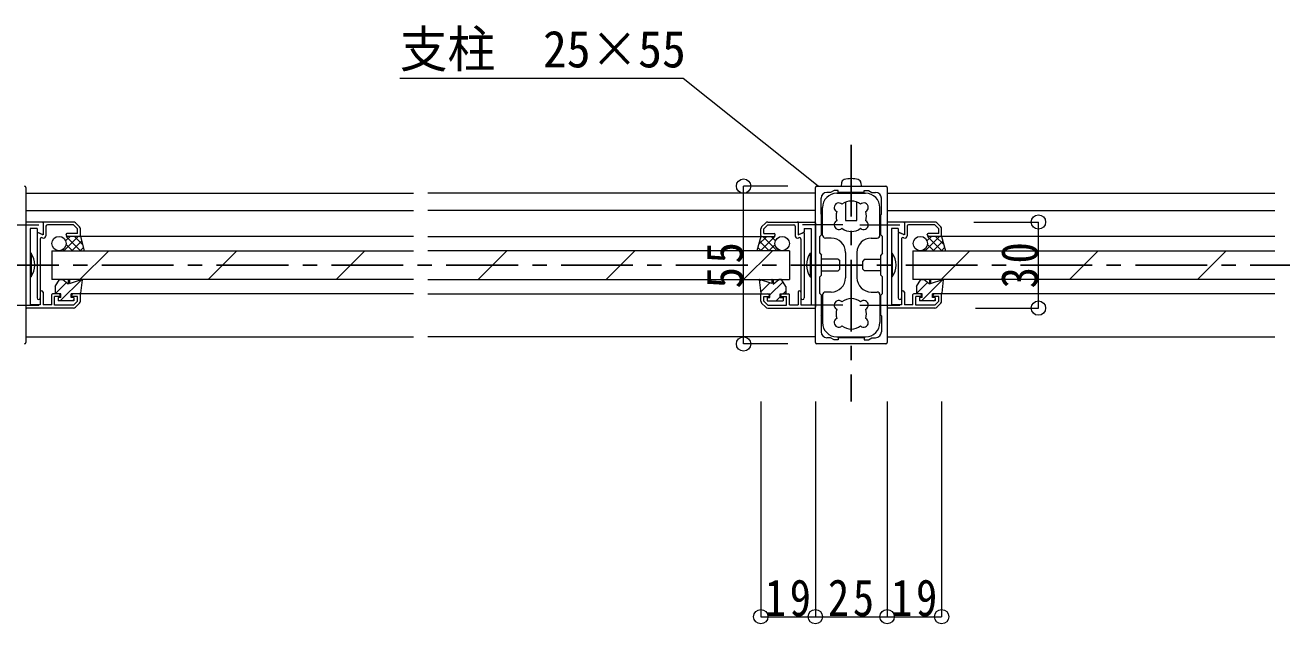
# Model space of a CAD drawing. Units: millimetres at full size, sheet at 1:5. Extents: x -1050 to 1050, y -742 to 742.
# Drawn here: x 260.3 to 698, y -376.8 to -168.2 of the extents above; entities that cross this region are included whole.
import ezdxf
from ezdxf.enums import TextEntityAlignment as Align

# ---------------------------------------------------------------- set-up
doc = ezdxf.new("R2010")
doc.units = ezdxf.units.MM
doc.header["$LTSCALE"] = 5
doc.linetypes.add('CHAIN1', pattern=[8, 5, -1, 1, -1])
doc.layers.add('0-0_通り芯', color=7, linetype='CHAIN1')
for name, color, linetype, lineweight in [('0-3_寸法', 54, 'Continuous', 20), ('0-4_手摺部材', 92, 'Continuous', 20), ('0-7_ガラス', 6, 'Continuous', 20), ('0-8_その他', 11, 'Continuous', 20), ('0-9_文字', 3, 'Continuous', 20), ('0-A_支柱', 6, 'Continuous', 20), ('0-B_足元', 4, 'Continuous', 20)]:
    doc.layers.add(name, color=color, linetype=linetype, lineweight=lineweight)
doc.styles.add('ＭＳ ゴシック', font='')
doc.styles.get('ＭＳ ゴシック').set_extended_font_data('MS Gothic')

# ---------------------------------------------------------------- blocks, each defined once
blk = doc.blocks.new('dimension_origin')
at = {"color": 0, "linetype": 'Continuous', "lineweight": -2}
blk.add_circle((0, 0), 1.25, dxfattribs=at)

msp = doc.modelspace()

# ---------------------------------------------------------------- linework, layer by layer
at = {"layer": '0-0_通り芯'}
for p, q in [((548.02, -209.92), (548.02, -299.293)), ((-193.018, -251.793), (909.011, -251.793))]:
    msp.add_line(p, q, dxfattribs=at)
at = {"layer": '0-3_寸法'}
for p, q in [((525.894, -224.293), (510.52, -224.293)), ((510.52, -279.293), (510.52, -224.293)), ((590.679, -236.793), (613.227, -236.793)), ((613.227, -266.793), (613.227, -236.793)), ((591.308, -266.793), (613.227, -266.793)), ((525.894, -279.293), (510.52, -279.293)), ((516.52, -299.293), (516.52, -374.293)), ((535.52, -299.293), (535.52, -374.293)), ((560.52, -299.293), (560.52, -374.293)), ((579.52, -299.293), (579.52, -374.293)), ((516.52, -374.293), (535.52, -374.293)), ((535.52, -374.293), (560.52, -374.293)), ((560.52, -374.293), (579.52, -374.293))]:
    msp.add_line(p, q, dxfattribs=at)
at = {"layer": '0-4_手摺部材'}
for p, q in [((260.52, -226.793), (395.52, -226.793)), ((535.52, -226.793), (400.52, -226.793)), ((560.52, -226.793), (695.52, -226.793)), ((260.52, -232.793), (395.52, -232.793)), ((535.52, -232.793), (400.52, -232.793)), ((560.52, -232.793), (695.52, -232.793)), ((260.52, -237.093), (260.52, -266.493)), ((266.22, -236.793), (260.82, -236.793)), ((262.02, -239.043), (262.02, -265.593)), ((264.42, -239.043), (262.02, -239.043)), ((264.42, -239.043), (264.42, -240.223)), ((264.42, -240.61), (264.42, -263.243)), ((266.238, -241.167), (264.538, -240.406)), ((266.52, -241.293), (264.706, -240.429)), ((266.52, -237.093), (266.52, -240.984)), ((266.52, -237.093), (266.52, -241.293)), ((277.106, -236.793), (266.82, -236.793)), ((267.52, -238.293), (267.52, -241.61)), ((277.106, -237.793), (268.02, -237.793)), ((278.52, -239.207), (277.106, -237.793)), ((279.227, -238.5), (277.813, -237.086)), ((278.52, -240.793), (278.52, -239.207)), ((279.52, -241.493), (279.52, -239.207)), ((516.52, -241.493), (516.52, -239.207)), ((516.813, -238.5), (518.227, -237.086)), ((517.52, -239.207), (518.934, -237.793)), ((517.52, -240.793), (517.52, -239.207)), ((518.934, -236.793), (529.22, -236.793)), ((518.934, -237.793), (528.02, -237.793)), ((528.52, -238.293), (528.52, -241.61)), ((529.52, -237.093), (529.52, -241.293)), ((529.52, -237.093), (529.52, -240.984)), ((529.52, -241.293), (531.334, -240.429)), ((529.802, -241.167), (531.502, -240.406)), ((529.82, -236.793), (535.22, -236.793)), ((531.62, -239.043), (531.62, -240.223)), ((531.62, -239.043), (534.02, -239.043)), ((531.62, -240.61), (531.62, -263.243)), ((534.02, -239.043), (534.02, -265.593)), ((535.52, -237.093), (535.52, -266.493)), ((560.52, -237.093), (560.52, -266.493)), ((566.22, -236.793), (560.82, -236.793)), ((562.02, -239.043), (562.02, -265.593)), ((564.42, -239.043), (562.02, -239.043)), ((564.42, -239.043), (564.42, -240.223)), ((564.42, -240.61), (564.42, -263.243)), ((566.238, -241.167), (564.538, -240.406)), ((566.52, -241.293), (564.706, -240.429)), ((566.52, -237.093), (566.52, -240.984)), ((566.52, -237.093), (566.52, -241.293)), ((577.106, -236.793), (566.82, -236.793)), ((567.52, -238.293), (567.52, -241.61)), ((577.106, -237.793), (568.02, -237.793)), ((578.52, -239.207), (577.106, -237.793)), ((579.227, -238.5), (577.813, -237.086)), ((578.52, -240.793), (578.52, -239.207)), ((579.52, -241.493), (579.52, -239.207)), ((265.52, -242.716), (265.52, -263.243)), ((266.376, -242.332), (266.235, -242.265)), ((274.52, -241.293), (274.52, -241.093)), ((278.52, -240.793), (274.82, -240.793)), ((279.22, -241.793), (275.02, -241.793)), ((395.52, -241.793), (279.52, -241.793)), ((400.52, -241.793), (516.52, -241.793)), ((516.82, -241.793), (521.02, -241.793)), ((517.52, -240.793), (521.22, -240.793)), ((521.52, -241.293), (521.52, -241.093)), ((529.664, -242.332), (529.805, -242.265)), ((530.52, -242.716), (530.52, -263.243)), ((565.52, -242.716), (565.52, -263.243)), ((566.376, -242.332), (566.235, -242.265)), ((574.52, -241.293), (574.52, -241.093)), ((578.52, -240.793), (574.82, -240.793)), ((579.22, -241.793), (575.02, -241.793)), ((695.52, -241.793), (579.52, -241.793)), ((262.02, -247.643), (262.02, -255.943)), ((262.32, -247.643), (262.02, -247.643)), ((262.32, -247.643), (262.32, -255.943)), ((533.72, -247.643), (534.02, -247.643)), ((533.72, -247.643), (533.72, -255.943)), ((534.02, -247.643), (534.02, -255.943)), ((562.02, -247.643), (562.02, -255.943)), ((562.32, -247.643), (562.02, -247.643)), ((562.32, -247.643), (562.32, -255.943)), ((543.42, -249.793), (537.72, -249.793)), ((537.72, -253.793), (543.42, -253.793)), ((543.42, -249.793), (544.02, -250.393)), ((543.42, -253.793), (544.02, -253.193)), ((544.02, -253.193), (544.02, -250.393)), ((552.62, -249.793), (552.02, -250.393)), ((552.02, -253.193), (552.02, -250.393)), ((552.62, -253.793), (552.02, -253.193)), ((552.62, -249.793), (558.32, -249.793)), ((558.32, -253.793), (552.62, -253.793)), ((262.32, -255.943), (262.02, -255.943)), ((533.72, -255.943), (534.02, -255.943)), ((562.32, -255.943), (562.02, -255.943)), ((265.52, -261.293), (265.52, -265.593)), ((266.52, -261.293), (266.52, -265.593)), ((269.52, -265.593), (269.52, -262.093)), ((272.02, -261.793), (269.82, -261.793)), ((272.52, -262.493), (272.52, -262.293)), ((276.52, -262.493), (276.52, -262.293)), ((279.22, -261.793), (277.02, -261.793)), ((395.52, -261.793), (279.346, -261.793)), ((279.52, -264.379), (279.52, -262.093)), ((400.52, -261.793), (516.694, -261.793)), ((516.52, -264.379), (516.52, -262.093)), ((516.82, -261.793), (519.02, -261.793)), ((519.52, -262.493), (519.52, -262.293)), ((523.52, -262.493), (523.52, -262.293)), ((524.02, -261.793), (526.22, -261.793)), ((526.52, -265.593), (526.52, -262.093)), ((529.52, -261.293), (529.52, -265.593)), ((530.52, -261.293), (530.52, -265.593)), ((565.52, -261.293), (565.52, -265.593)), ((566.52, -261.293), (566.52, -265.593)), ((569.52, -265.593), (569.52, -262.093)), ((572.02, -261.793), (569.82, -261.793)), ((572.52, -262.493), (572.52, -262.293)), ((576.52, -262.493), (576.52, -262.293)), ((579.22, -261.793), (577.02, -261.793)), ((695.52, -261.793), (579.346, -261.793)), ((579.52, -264.379), (579.52, -262.093)), ((277.106, -266.793), (260.82, -266.793)), ((265.52, -265.593), (262.02, -265.593)), ((269.52, -265.593), (266.52, -265.593)), ((272.22, -262.793), (270.52, -262.793)), ((270.52, -265.793), (270.52, -262.793)), ((277.106, -265.793), (270.52, -265.793)), ((278.52, -262.793), (276.82, -262.793)), ((277.106, -265.793), (278.52, -264.379)), ((277.813, -266.5), (279.227, -265.086)), ((278.52, -264.379), (278.52, -262.793)), ((518.227, -266.5), (516.813, -265.086)), ((517.52, -264.379), (517.52, -262.793)), ((517.52, -262.793), (519.22, -262.793)), ((518.934, -265.793), (517.52, -264.379)), ((518.934, -265.793), (525.52, -265.793)), ((518.934, -266.793), (535.22, -266.793)), ((523.82, -262.793), (525.52, -262.793)), ((525.52, -265.793), (525.52, -262.793)), ((526.52, -265.593), (529.52, -265.593)), ((530.52, -265.593), (534.02, -265.593)), ((577.106, -266.793), (560.82, -266.793)), ((565.52, -265.593), (562.02, -265.593)), ((569.52, -265.593), (566.52, -265.593)), ((572.22, -262.793), (570.52, -262.793)), ((570.52, -265.793), (570.52, -262.793)), ((577.106, -265.793), (570.52, -265.793)), ((578.52, -262.793), (576.82, -262.793)), ((577.106, -265.793), (578.52, -264.379)), ((577.813, -266.5), (579.227, -265.086)), ((578.52, -264.379), (578.52, -262.793)), ((260.52, -276.793), (395.52, -276.793)), ((535.52, -276.793), (400.52, -276.793)), ((560.52, -276.793), (695.52, -276.793))]:
    msp.add_line(p, q, dxfattribs=at)
at = {"layer": '0-4_手摺部材', "linetype": 'CHAIN1'}
for p, q in [((250.971, -237.793), (264.991, -237.793)), ((545.069, -237.793), (531.05, -237.793)), ((550.971, -237.793), (564.991, -237.793)), ((250.971, -265.793), (264.991, -265.793)), ((545.069, -265.793), (531.05, -265.793)), ((550.971, -265.793), (564.991, -265.793))]:
    msp.add_line(p, q, dxfattribs=at)
at = {"layer": '0-4_手摺部材'}
for centre, radius, start, end in [((260.82, -237.093), 0.3, 90, 180), ((264.62, -240.223), 0.2, 180, 245.8858), ((264.62, -240.61), 0.2, 64.53665, 180), ((266.22, -237.093), 0.3, 0, 90), ((266.82, -237.093), 0.3, 90, 180), ((268.02, -238.293), 0.5, 90, 180), ((277.106, -237.793), 1, 45, 90), ((278.52, -239.207), 1, 0, 45), ((517.52, -239.207), 1, 135, 180), ((518.934, -237.793), 1, 90, 135), ((528.02, -238.293), 0.5, 0, 90), ((529.22, -237.093), 0.3, 0, 90), ((529.82, -237.093), 0.3, 90, 180), ((531.42, -240.61), 0.2, 0, 115.46335), ((531.42, -240.223), 0.2, 294.1142, 360), ((535.22, -237.093), 0.3, 0, 90), ((560.82, -237.093), 0.3, 90, 180), ((564.62, -240.223), 0.2, 180, 245.8858), ((564.62, -240.61), 0.2, 64.53665, 180), ((566.22, -237.093), 0.3, 0, 90), ((566.82, -237.093), 0.3, 90, 180), ((568.02, -238.293), 0.5, 90, 180), ((577.106, -237.793), 1, 45, 90), ((578.52, -239.207), 1, 0, 45), ((266.02, -242.716), 0.5, 64.53665, 180), ((266.32, -240.984), 0.2, 245.8858, 360), ((266.72, -241.61), 0.8, 244.53665, 360), ((274.82, -241.093), 0.3, 90, 180), ((275.02, -241.293), 0.5, 180, 270), ((279.22, -241.493), 0.3, 270, 360), ((516.82, -241.493), 0.3, 180, 270), ((521.02, -241.293), 0.5, 270, 360), ((521.22, -241.093), 0.3, 0, 90), ((529.32, -241.61), 0.8, 180, 295.46335), ((529.72, -240.984), 0.2, 180, 294.1142), ((530.02, -242.716), 0.5, 0, 115.46335), ((566.02, -242.716), 0.5, 64.53665, 180), ((566.32, -240.984), 0.2, 245.8858, 360), ((566.72, -241.61), 0.8, 244.53665, 360), ((574.82, -241.093), 0.3, 90, 180), ((575.02, -241.293), 0.5, 180, 270), ((579.22, -241.493), 0.3, 270, 360), ((256.346, -251.793), 7.274, 325.21336, 34.78664), ((539.694, -251.793), 7.274, 145.21336, 214.78664), ((556.346, -251.793), 7.274, 325.21336, 34.78664), ((266.02, -261.293), 0.5, 0, 180), ((269.82, -262.093), 0.3, 90, 180), ((272.02, -262.293), 0.5, 0, 90), ((272.22, -262.493), 0.3, 270, 360), ((277.02, -262.293), 0.5, 90, 180), ((276.82, -262.493), 0.3, 180, 270), ((279.22, -262.093), 0.3, 0, 90), ((516.82, -262.093), 0.3, 90, 180), ((519.02, -262.293), 0.5, 0, 90), ((519.22, -262.493), 0.3, 270, 360), ((524.02, -262.293), 0.5, 90, 180), ((523.82, -262.493), 0.3, 180, 270), ((526.22, -262.093), 0.3, 0, 90), ((530.02, -261.293), 0.5, 0, 180), ((566.02, -261.293), 0.5, 0, 180), ((569.82, -262.093), 0.3, 90, 180), ((572.02, -262.293), 0.5, 0, 90), ((572.22, -262.493), 0.3, 270, 360), ((577.02, -262.293), 0.5, 90, 180), ((576.82, -262.493), 0.3, 180, 270), ((579.22, -262.093), 0.3, 0, 90), ((260.82, -266.493), 0.3, 180, 270), ((264.97, -263.243), 0.55, 180, 360), ((277.106, -265.793), 1, 270, 315), ((278.52, -264.379), 1, 315, 360), ((517.52, -264.379), 1, 180, 225), ((518.934, -265.793), 1, 225, 270), ((531.07, -263.243), 0.55, 180, 360), ((535.22, -266.493), 0.3, 270, 360), ((560.82, -266.493), 0.3, 180, 270), ((564.97, -263.243), 0.55, 180, 360), ((577.106, -265.793), 1, 270, 315), ((578.52, -264.379), 1, 315, 360)]:
    msp.add_arc(centre, radius, start, end, dxfattribs=at)
at = {"layer": '0-7_ガラス'}
for p, q in [((269.52, -246.793), (269.52, -256.793)), ((269.52, -246.793), (395.52, -246.793)), ((279.37, -256.793), (289.37, -246.793)), ((323.994, -256.793), (333.994, -246.793)), ((368.618, -256.793), (378.618, -246.793)), ((526.52, -246.793), (400.52, -246.793)), ((418.015, -256.793), (428.015, -246.793)), ((462.639, -256.793), (472.639, -246.793)), ((510.548, -256.793), (520.548, -246.793)), ((526.52, -246.793), (526.52, -256.793)), ((569.52, -246.793), (569.52, -256.793)), ((569.52, -246.793), (695.52, -246.793)), ((579.37, -256.793), (589.37, -246.793)), ((623.994, -256.793), (633.994, -246.793)), ((668.618, -256.793), (678.618, -246.793)), ((395.52, -256.793), (269.52, -256.793)), ((400.52, -256.793), (526.52, -256.793)), ((695.52, -256.793), (569.52, -256.793))]:
    msp.add_line(p, q, dxfattribs=at)
at = {"layer": '0-8_その他'}
for p, q in [((278.763, -241.793), (273.763, -246.793)), ((275.935, -241.793), (274.387, -243.341)), ((276.763, -246.793), (274.558, -244.588)), ((279.592, -246.793), (274.592, -241.793)), ((279.958, -243.427), (276.592, -246.793)), ((280.289, -244.661), (277.42, -241.793)), ((279.52, -241.793), (280.86, -246.793)), ((516.52, -241.793), (515.18, -246.793)), ((515.751, -244.661), (518.62, -241.793)), ((516.082, -243.427), (519.448, -246.793)), ((516.448, -246.793), (521.448, -241.793)), ((517.277, -241.793), (522.277, -246.793)), ((519.277, -246.793), (521.482, -244.588)), ((520.105, -241.793), (521.653, -243.341)), ((578.763, -241.793), (573.763, -246.793)), ((575.935, -241.793), (574.387, -243.341)), ((576.763, -246.793), (574.558, -244.588)), ((579.592, -246.793), (574.592, -241.793)), ((579.958, -243.427), (576.592, -246.793)), ((580.289, -244.661), (577.42, -241.793)), ((579.52, -241.793), (580.86, -246.793)), ((273.935, -246.793), (273.494, -246.352)), ((280.556, -245.658), (279.42, -246.793)), ((515.484, -245.658), (516.62, -246.793)), ((522.105, -246.793), (522.546, -246.352)), ((573.935, -246.793), (573.494, -246.352)), ((580.556, -245.658), (579.42, -246.793)), ((270.77, -259.293), (272.27, -256.793)), ((270.801, -261.734), (274.643, -257.891)), ((272.27, -256.793), (273.27, -256.793)), ((272.484, -264.293), (279.982, -256.795)), ((275.27, -258.393), (273.27, -256.793)), ((275.27, -257.265), (275.667, -256.868)), ((275.27, -256.893), (275.27, -258.393)), ((275.57, -256.793), (275.37, -256.793)), ((275.67, -258.179), (279.954, -256.805)), ((275.67, -256.893), (275.67, -258.179)), ((280.101, -256.903), (279.538, -261.613)), ((515.939, -256.903), (516.502, -261.613)), ((516, -257.41), (516.479, -256.931)), ((520.37, -258.179), (516.086, -256.805)), ((516.453, -261.2), (519.691, -257.961)), ((519.72, -262.175), (524.27, -257.625)), ((520.37, -257.282), (520.77, -256.883)), ((520.37, -256.893), (520.37, -258.179)), ((520.47, -256.793), (520.67, -256.793)), ((520.77, -258.393), (522.77, -256.793)), ((520.77, -256.893), (520.77, -258.393)), ((523.77, -256.793), (522.77, -256.793)), ((525.27, -259.293), (523.77, -256.793)), ((570.77, -259.293), (572.27, -256.793)), ((570.801, -261.734), (574.643, -257.891)), ((572.27, -256.793), (573.27, -256.793)), ((572.484, -264.293), (579.982, -256.795)), ((575.27, -258.393), (573.27, -256.793)), ((575.27, -257.265), (575.667, -256.868)), ((575.27, -256.893), (575.27, -258.393)), ((575.57, -256.793), (575.37, -256.793)), ((575.67, -258.179), (579.954, -256.805)), ((575.67, -256.893), (575.67, -258.179)), ((580.101, -256.903), (579.538, -261.613)), ((270.77, -259.293), (270.77, -261.643)), ((272.72, -261.793), (270.92, -261.793)), ((272.72, -263.093), (272.72, -261.793)), ((279.339, -261.793), (276.32, -261.793)), ((276.32, -263.093), (276.32, -261.793)), ((279.227, -261.793), (279.556, -261.464)), ((516.701, -261.793), (519.72, -261.793)), ((519.72, -263.093), (519.72, -261.793)), ((523.32, -261.793), (525.12, -261.793)), ((523.32, -263.093), (523.32, -261.793)), ((524.345, -261.793), (525.27, -260.868)), ((525.27, -259.293), (525.27, -261.643)), ((570.77, -259.293), (570.77, -261.643)), ((572.72, -261.793), (570.92, -261.793)), ((572.72, -263.093), (572.72, -261.793)), ((579.339, -261.793), (576.32, -261.793)), ((576.32, -263.093), (576.32, -261.793)), ((579.227, -261.793), (579.556, -261.464)), ((272.72, -263.093), (271.77, -263.093)), ((271.77, -263.093), (271.77, -264.293)), ((277.27, -264.293), (271.77, -264.293)), ((277.27, -263.093), (276.32, -263.093)), ((276.727, -264.293), (277.27, -263.75)), ((277.27, -263.093), (277.27, -264.293)), ((518.77, -263.093), (518.77, -264.293)), ((518.77, -263.093), (519.72, -263.093)), ((518.77, -263.125), (518.802, -263.093)), ((518.77, -264.293), (524.27, -264.293)), ((521.845, -264.293), (523.32, -262.818)), ((523.32, -263.093), (524.27, -263.093)), ((524.27, -263.093), (524.27, -264.293)), ((572.72, -263.093), (571.77, -263.093)), ((571.77, -263.093), (571.77, -264.293)), ((577.27, -264.293), (571.77, -264.293)), ((577.27, -263.093), (576.32, -263.093)), ((576.727, -264.293), (577.27, -263.75)), ((577.27, -263.093), (577.27, -264.293))]:
    msp.add_line(p, q, dxfattribs=at)
for centre in [(272.076, -244.293), (523.964, -244.293), (572.076, -244.293)]:
    msp.add_circle(centre, 2.5, dxfattribs=at)
for centre, radius, start, end in [((275.37, -256.893), 0.1, 90, 180), ((275.57, -256.893), 0.1, 0, 90), ((280.001, -256.893), 0.1, 354.28941, 118.15108), ((516.039, -256.893), 0.1, 61.84892, 185.71059), ((520.47, -256.893), 0.1, 90, 180), ((520.67, -256.893), 0.1, 0, 90), ((575.37, -256.893), 0.1, 90, 180), ((575.57, -256.893), 0.1, 0, 90), ((580.001, -256.893), 0.1, 354.28941, 118.15108), ((270.92, -261.643), 0.15, 180, 270), ((279.339, -261.593), 0.2, 270, 354.28941), ((516.701, -261.593), 0.2, 185.71059, 270), ((525.12, -261.643), 0.15, 270, 360), ((570.92, -261.643), 0.15, 180, 270), ((579.339, -261.593), 0.2, 270, 354.28941)]:
    msp.add_arc(centre, radius, start, end, dxfattribs=at)
at = {"layer": '0-9_文字'}
msp.add_lwpolyline([(536.514, -224.293), (489.52, -186.793), (390.77, -186.793)], dxfattribs=at)
at = {"layer": '0-A_支柱'}
for p, q in [((544.618, -223.174), (544.52, -224.293)), ((551.422, -223.174), (551.52, -224.293)), ((260.52, -224.793), (260.52, -278.793)), ((535.52, -278.793), (535.52, -224.793)), ((536.02, -224.293), (560.02, -224.293)), ((540.808, -226.493), (539.52, -226.493)), ((546.02, -226.493), (546.02, -226.793)), ((550.02, -226.793), (550.02, -226.493)), ((552.52, -226.493), (552.52, -225.793)), ((555.232, -226.493), (556.52, -226.493)), ((560.52, -224.793), (560.52, -278.793)), ((537.52, -234.093), (537.52, -228.493)), ((558.52, -234.093), (558.52, -228.493)), ((537.52, -234.093), (537.72, -234.293)), ((537.72, -241.293), (537.72, -234.293)), ((558.52, -234.093), (558.32, -234.293)), ((558.32, -241.293), (558.32, -234.293)), ((537.12, -241.893), (537.72, -241.293)), ((537.12, -247.693), (537.12, -241.893)), ((558.92, -241.893), (558.32, -241.293)), ((558.92, -247.693), (558.92, -241.893)), ((537.12, -247.693), (537.72, -248.293)), ((537.72, -255.293), (537.72, -248.293)), ((558.92, -247.693), (558.32, -248.293)), ((558.32, -255.293), (558.32, -248.293)), ((537.12, -255.893), (537.72, -255.293)), ((537.12, -261.693), (537.12, -255.893)), ((558.92, -255.893), (558.32, -255.293)), ((558.92, -261.693), (558.92, -255.893)), ((537.12, -261.693), (537.72, -262.293)), ((537.72, -269.293), (537.72, -262.293)), ((558.92, -261.693), (558.32, -262.293)), ((558.32, -269.293), (558.32, -262.293)), ((537.52, -269.493), (537.72, -269.293)), ((537.52, -269.493), (537.52, -275.093)), ((558.52, -269.493), (558.32, -269.293)), ((558.52, -269.493), (558.52, -275.093)), ((560.02, -279.293), (536.02, -279.293)), ((540.808, -277.093), (539.52, -277.093)), ((552.52, -277.093), (552.52, -277.793)), ((555.232, -277.093), (556.52, -277.093))]:
    msp.add_line(p, q, dxfattribs=at)
for points in [[(543.52, -225.793), (542.02, -225.793), (540.808, -226.493)], [(552.52, -226.493), (543.52, -226.493), (543.52, -225.793)], [(552.52, -225.793), (554.02, -225.793), (555.232, -226.493)], [(546.02, -229.885), (546.02, -236.293), (550.02, -236.293), (550.02, -229.885)], [(543.52, -277.793), (542.02, -277.793), (540.808, -277.093)], [(552.52, -277.093), (543.52, -277.093), (543.52, -277.793)], [(552.52, -277.793), (554.02, -277.793), (555.232, -277.093)]]:
    msp.add_lwpolyline(points, dxfattribs=at)
for centre, radius, start, end in [((545.913, -223.287), 1.3, 105.88085, 175), ((548.02, -230.693), 9, 74.11915, 105.88085), ((550.127, -223.287), 1.3, 5, 74.11915), ((260.02, -224.793), 0.5, 0, 90), ((536.02, -224.793), 0.5, 90, 180), ((539.52, -228.493), 2, 90, 180), ((556.52, -228.493), 2, 0, 90), ((560.02, -224.793), 0.5, 0, 90), ((539.52, -275.093), 2, 180, 270), ((556.52, -275.093), 2, 270, 360), ((260.02, -278.793), 0.5, 270, 360), ((536.02, -278.793), 0.5, 180, 270), ((560.02, -278.793), 0.5, 270, 360)]:
    msp.add_arc(centre, radius, start, end, dxfattribs=at)
at = {"layer": '0-B_足元'}
for p, q in [((543.02, -226.793), (553.02, -226.793)), ((538.02, -241.393), (538.02, -231.793)), ((558.02, -241.393), (558.02, -231.793)), ((541.02, -242.393), (539.02, -242.393)), ((555.02, -242.393), (557.02, -242.393)), ((546.02, -247.393), (546.02, -256.193)), ((550.02, -247.393), (550.02, -256.193)), ((538.02, -262.193), (538.02, -271.793)), ((541.02, -261.193), (539.02, -261.193)), ((555.02, -261.193), (557.02, -261.193)), ((558.02, -262.193), (558.02, -271.793)), ((543.02, -276.793), (553.02, -276.793))]:
    msp.add_line(p, q, dxfattribs=at)
for centre, radius, start, end in [((543.02, -231.793), 5, 90, 180), ((553.02, -231.793), 5, 0, 90), ((543.679, -231.753), 1.6, 46.3184, 243.6816), ((548.02, -234.793), 5.3, 52.3632, 127.6368), ((552.362, -231.753), 1.6, 296.3184, 133.6816), ((548.02, -234.793), 5.3, 162.3632, 197.6368), ((548.02, -234.793), 5.3, 342.3632, 17.6368), ((543.679, -237.833), 1.6, 116.3184, 313.6816), ((548.02, -234.793), 5.3, 232.36321, 307.63679), ((552.362, -237.833), 1.6, 226.3184, 63.6816), ((539.02, -241.393), 1, 180, 270), ((541.02, -247.393), 5, 0, 90), ((555.02, -247.393), 5, 90, 180), ((557.02, -241.393), 1, 270, 360), ((541.02, -256.193), 5, 270, 360), ((555.02, -256.193), 5, 180, 270), ((539.02, -262.193), 1, 90, 180), ((557.02, -262.193), 1, 0, 90), ((543.679, -265.753), 1.6, 46.3184, 243.6816), ((548.02, -268.793), 5.3, 52.36321, 127.63679), ((552.362, -265.753), 1.6, 296.3184, 133.6816), ((543.679, -271.833), 1.6, 116.3184, 313.6816), ((548.02, -268.793), 5.3, 162.3632, 197.6368), ((552.362, -271.833), 1.6, 226.3184, 63.6816), ((548.02, -268.793), 5.3, 342.3632, 17.6368), ((543.02, -271.793), 5, 180, 270), ((548.02, -268.793), 5.3, 232.3632, 307.6368), ((553.02, -271.793), 5, 270, 360)]:
    msp.add_arc(centre, radius, start, end, dxfattribs=at)

# ---------------------------------------------------------------- block references
at = {"layer": '0-3_寸法', "xscale": 2, "yscale": 2}
for p, rotation in [((510.52, -224.293), 90), ((613.227, -236.793), 90), ((613.227, -266.793), 270), ((510.52, -279.293), 270), ((516.52, -374.293), 180), ((535.52, -374.293), 180), ((560.52, -374.293), 180)]:
    msp.add_blockref('dimension_origin', p, dxfattribs=dict(at, rotation=rotation))
for p in [(535.52, -374.293), (560.52, -374.293), (579.52, -374.293)]:
    msp.add_blockref('dimension_origin', p, dxfattribs=at)

# ---------------------------------------------------------------- texts
at = {"layer": '0-3_寸法', "char_height": 12.83, "attachment_point": 7, "rotation": 90, "style": 'ＭＳ ゴシック'}
for s, insert in [('\\T1.17;\\W0.85;55', (510.52, -259.918)), ('\\T1.17;\\W0.85;30', (613.227, -259.918))]:
    msp.add_mtext(s, dxfattribs=dict(at, insert=insert))
at = {"layer": '0-3_寸法', "char_height": 12.83, "attachment_point": 7, "style": 'ＭＳ ゴシック'}
for s, insert in [('\\T1.17;\\W0.85;19', (517.895, -374.293)), ('\\T1.17;\\W0.85;25', (539.895, -374.293)), ('\\T1.17;\\W0.85;19', (561.895, -374.293))]:
    msp.add_mtext(s, dxfattribs=dict(at, insert=insert))
at = {"layer": '0-9_文字', "style": 'ＭＳ ゴシック', "width": 0.95}
msp.add_text('支柱\u300025×55', height=12.83, dxfattribs=at).set_placement((390.77, -186.793), align=Align.BOTTOM_LEFT)

doc.saveas('drawing.dxf')
